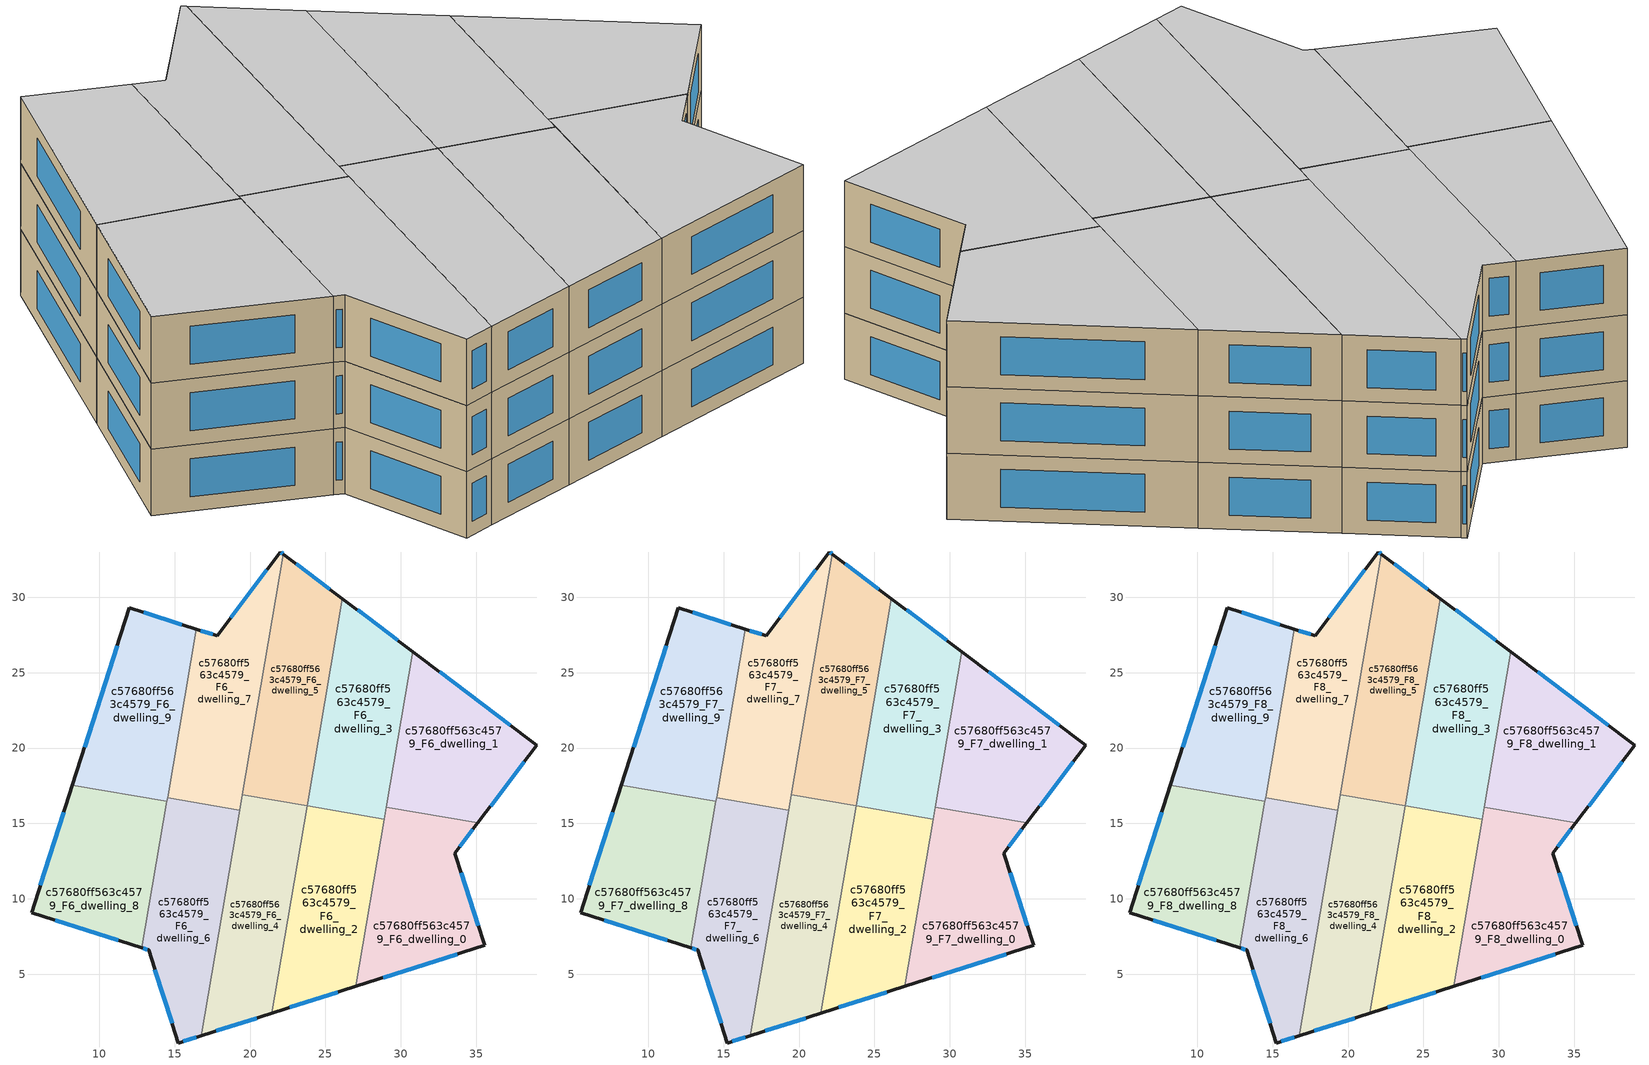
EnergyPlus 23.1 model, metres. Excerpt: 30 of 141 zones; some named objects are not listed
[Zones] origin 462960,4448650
c57680ff563c4579_F6_dwelling_0
 floor to c57680ff563c4579_F5_dwelling_0 (EU_floor_Construction): 35.11,15.03 33.58,13.02 35.55,6.92 27.02,4.2 29.05,16.07 z18
 wall outside (EU_wall_Construction): 27.02,4.2 35.55,6.92 33.58,13.02 35.11,15.03 z18:21
 wall to c57680ff563c4579_F6_dwelling_1 (EU_wall_Construction): 35.11,15.03 29.05,16.07 z18:21
 wall to c57680ff563c4579_F6_dwelling_2 (EU_wall_Construction): 28.91,15.29 27.02,4.2 z18:21
 wall to c57680ff563c4579_F6_dwelling_3 (EU_wall_Construction): 29.05,16.07 28.91,15.29 z18:21
 window (EU_Window_Construction): 33.91,13.45 34.78,14.6 / 35.13,8.23 34.01,11.72 / 28.85,4.78 33.73,6.34 z18.64:20.36
c57680ff563c4579_F6_dwelling_1
 floor to c57680ff563c4579_F5_dwelling_1 (EU_floor_Construction): 39.03,20.2 35.11,15.03 29.05,16.07 30.81,26.39 z18
 wall outside (EU_wall_Construction): 35.11,15.03 39.03,20.2 30.81,26.39 z18:21
 wall to c57680ff563c4579_F6_dwelling_3 (EU_wall_Construction): 30.81,26.39 29.05,16.07 z18:21
 window (EU_Window_Construction): 37.27,21.53 32.57,25.06 / 35.95,16.14 38.19,19.09 z18.64:20.36
c57680ff563c4579_F6_dwelling_2
 floor to c57680ff563c4579_F5_dwelling_2 (EU_floor_Construction): 28.91,15.29 27.02,4.2 21.44,2.41 23.78,16.17 z18
 wall outside (EU_wall_Construction): 21.44,2.41 27.02,4.2 z18:21
 wall to c57680ff563c4579_F6_dwelling_3 (EU_wall_Construction): 28.91,15.29 23.78,16.17 z18:21
 wall to c57680ff563c4579_F6_dwelling_4 (EU_wall_Construction): 23.78,16.16 21.44,2.41 z18:21
 window (EU_Window_Construction): 22.63,2.79 25.83,3.81 z18.64:20.36
c57680ff563c4579_F6_dwelling_3
 floor to c57680ff563c4579_F5_dwelling_3 (EU_floor_Construction): 30.81,26.39 28.91,15.29 23.78,16.17 26.13,29.91 z18
 wall outside (EU_wall_Construction): 30.81,26.39 26.13,29.91 z18:21
 wall to c57680ff563c4579_F6_dwelling_5 (EU_wall_Construction): 26.13,29.91 23.78,16.17 z18:21
 window (EU_Window_Construction): 29.8,27.14 27.13,29.16 z18.64:20.36
c57680ff563c4579_F6_dwelling_4
 floor to c57680ff563c4579_F5_dwelling_4 (EU_floor_Construction): 23.78,16.16 21.44,2.41 16.77,0.92 19.49,16.89 z18
 wall outside (EU_wall_Construction): 16.77,0.92 21.44,2.41 z18:21
 wall to c57680ff563c4579_F6_dwelling_5 (EU_wall_Construction): 23.78,16.16 19.49,16.89 z18:21
 wall to c57680ff563c4579_F6_dwelling_6 (EU_wall_Construction): 19.32,15.88 16.77,0.92 z18:21
 wall to c57680ff563c4579_F6_dwelling_7 (EU_wall_Construction): 19.49,16.89 19.32,15.88 z18:21
 window (EU_Window_Construction): 17.77,1.24 20.44,2.09 z18.64:20.36
c57680ff563c4579_F6_dwelling_5
 floor to c57680ff563c4579_F5_dwelling_5 (EU_floor_Construction): 26.13,29.91 23.78,16.16 19.49,16.89 22.21,32.86 z18
 wall outside (EU_wall_Construction): 26.13,29.91 22.21,32.86 z18:21
 wall to c57680ff563c4579_F6_dwelling_7 (EU_wall_Construction): 22.21,32.86 19.49,16.89 z18:21
 window (EU_Window_Construction): 25.29,30.54 23.05,32.23 z18.64:20.36
c57680ff563c4579_F6_dwelling_6
 floor to c57680ff563c4579_F5_dwelling_6 (EU_floor_Construction): 19.32,15.88 16.77,0.92 15.25,0.44 13.27,6.61 12.83,6.75 14.53,16.7 z18
 wall outside (EU_wall_Construction): 12.83,6.75 13.27,6.61 15.25,0.44 16.77,0.92 z18:21
 wall to c57680ff563c4579_F6_dwelling_7 (EU_wall_Construction): 19.32,15.88 14.53,16.7 z18:21
 wall to c57680ff563c4579_F6_dwelling_8 (EU_wall_Construction): 14.49,16.48 12.83,6.75 z18:21
 wall to c57680ff563c4579_F6_dwelling_9 (EU_wall_Construction): 14.53,16.7 14.49,16.48 z18:21
 window (EU_Window_Construction): 15.58,0.54 16.44,0.82 / 13.69,5.29 14.83,1.76 / 12.92,6.72 13.17,6.64 z18.64:20.36
c57680ff563c4579_F6_dwelling_7
 floor to c57680ff563c4579_F5_dwelling_7 (EU_floor_Construction): 22.21,32.86 19.32,15.88 14.53,16.7 16.44,27.89 17.81,27.45 22.02,33 z18
 wall outside (EU_wall_Construction): 22.21,32.86 22.02,33 17.81,27.45 16.44,27.89 z18:21
 wall to c57680ff563c4579_F6_dwelling_9 (EU_wall_Construction): 16.44,27.89 14.53,16.7 z18:21
 window (EU_Window_Construction): 22.17,32.89 22.06,32.97 / 17.52,27.55 16.73,27.8 / 21.12,31.81 18.71,28.64 z18.64:20.36
c57680ff563c4579_F6_dwelling_8
 floor to c57680ff563c4579_F5_dwelling_8 (EU_floor_Construction): 14.49,16.48 12.83,6.75 5.51,9.08 8.22,17.55 z18
 wall outside (EU_wall_Construction): 8.22,17.55 5.51,9.08 12.83,6.75 z18:21
 wall to c57680ff563c4579_F6_dwelling_9 (EU_wall_Construction): 14.49,16.48 8.22,17.55 z18:21
 window (EU_Window_Construction): 7.07,8.58 11.26,7.24 / 7.64,15.73 6.09,10.89 z18.64:20.36
c57680ff563c4579_F6_dwelling_9
 floor to c57680ff563c4579_F5_dwelling_9 (EU_floor_Construction): 16.44,27.89 14.49,16.48 8.22,17.55 11.99,29.3 z18
 wall outside (EU_wall_Construction): 16.44,27.89 11.99,29.3 8.22,17.55 z18:21
 window (EU_Window_Construction): 11.18,26.78 9.03,20.07 / 15.48,28.19 12.94,29 z18.64:20.36
c57680ff563c4579_F7_dwelling_0
 floor to c57680ff563c4579_F6_dwelling_0 (EU_floor_Construction): 35.11,15.03 33.58,13.02 35.55,6.92 27.02,4.2 29.05,16.07 z21
 wall outside (EU_wall_Construction): 27.02,4.2 35.55,6.92 33.58,13.02 35.11,15.03 z21:24
 wall to c57680ff563c4579_F7_dwelling_1 (EU_wall_Construction): 35.11,15.03 29.05,16.07 z21:24
 wall to c57680ff563c4579_F7_dwelling_2 (EU_wall_Construction): 28.91,15.29 27.02,4.2 z21:24
 wall to c57680ff563c4579_F7_dwelling_3 (EU_wall_Construction): 29.05,16.07 28.91,15.29 z21:24
 window (EU_Window_Construction): 33.91,13.45 34.78,14.6 / 35.13,8.23 34.01,11.72 / 28.85,4.78 33.73,6.34 z21.64:23.36
c57680ff563c4579_F7_dwelling_1
 floor to c57680ff563c4579_F6_dwelling_1 (EU_floor_Construction): 39.03,20.2 35.11,15.03 29.05,16.07 30.81,26.39 z21
 wall outside (EU_wall_Construction): 35.11,15.03 39.03,20.2 30.81,26.39 z21:24
 wall to c57680ff563c4579_F7_dwelling_3 (EU_wall_Construction): 30.81,26.39 29.05,16.07 z21:24
 window (EU_Window_Construction): 37.27,21.53 32.57,25.06 / 35.95,16.14 38.19,19.09 z21.64:23.36
c57680ff563c4579_F7_dwelling_2
 floor to c57680ff563c4579_F6_dwelling_2 (EU_floor_Construction): 28.91,15.29 27.02,4.2 21.44,2.41 23.78,16.17 z21
 wall outside (EU_wall_Construction): 21.44,2.41 27.02,4.2 z21:24
 wall to c57680ff563c4579_F7_dwelling_3 (EU_wall_Construction): 28.91,15.29 23.78,16.17 z21:24
 wall to c57680ff563c4579_F7_dwelling_4 (EU_wall_Construction): 23.78,16.16 21.44,2.41 z21:24
 window (EU_Window_Construction): 22.63,2.79 25.83,3.81 z21.64:23.36
c57680ff563c4579_F7_dwelling_3
 floor to c57680ff563c4579_F6_dwelling_3 (EU_floor_Construction): 30.81,26.39 28.91,15.29 23.78,16.17 26.13,29.91 z21
 wall outside (EU_wall_Construction): 30.81,26.39 26.13,29.91 z21:24
 wall to c57680ff563c4579_F7_dwelling_5 (EU_wall_Construction): 26.13,29.91 23.78,16.17 z21:24
 window (EU_Window_Construction): 29.8,27.14 27.13,29.16 z21.64:23.36
c57680ff563c4579_F7_dwelling_4
 floor to c57680ff563c4579_F6_dwelling_4 (EU_floor_Construction): 23.78,16.16 21.44,2.41 16.77,0.92 19.49,16.89 z21
 wall outside (EU_wall_Construction): 16.77,0.92 21.44,2.41 z21:24
 wall to c57680ff563c4579_F7_dwelling_5 (EU_wall_Construction): 23.78,16.16 19.49,16.89 z21:24
 wall to c57680ff563c4579_F7_dwelling_6 (EU_wall_Construction): 19.32,15.88 16.77,0.92 z21:24
 wall to c57680ff563c4579_F7_dwelling_7 (EU_wall_Construction): 19.49,16.89 19.32,15.88 z21:24
 window (EU_Window_Construction): 17.77,1.24 20.44,2.09 z21.64:23.36
c57680ff563c4579_F7_dwelling_5
 floor to c57680ff563c4579_F6_dwelling_5 (EU_floor_Construction): 26.13,29.91 23.78,16.16 19.49,16.89 22.21,32.86 z21
 wall outside (EU_wall_Construction): 26.13,29.91 22.21,32.86 z21:24
 wall to c57680ff563c4579_F7_dwelling_7 (EU_wall_Construction): 22.21,32.86 19.49,16.89 z21:24
 window (EU_Window_Construction): 25.29,30.54 23.05,32.23 z21.64:23.36
c57680ff563c4579_F7_dwelling_6
 floor to c57680ff563c4579_F6_dwelling_6 (EU_floor_Construction): 19.32,15.88 16.77,0.92 15.25,0.44 13.27,6.61 12.83,6.75 14.53,16.7 z21
 wall outside (EU_wall_Construction): 12.83,6.75 13.27,6.61 15.25,0.44 16.77,0.92 z21:24
 wall to c57680ff563c4579_F7_dwelling_7 (EU_wall_Construction): 19.32,15.88 14.53,16.7 z21:24
 wall to c57680ff563c4579_F7_dwelling_8 (EU_wall_Construction): 14.49,16.48 12.83,6.75 z21:24
 wall to c57680ff563c4579_F7_dwelling_9 (EU_wall_Construction): 14.53,16.7 14.49,16.48 z21:24
 window (EU_Window_Construction): 15.58,0.54 16.44,0.82 / 13.69,5.29 14.83,1.76 / 12.92,6.72 13.17,6.64 z21.64:23.36
c57680ff563c4579_F7_dwelling_7
 floor to c57680ff563c4579_F6_dwelling_7 (EU_floor_Construction): 22.21,32.86 19.32,15.88 14.53,16.7 16.44,27.89 17.81,27.45 22.02,33 z21
 wall outside (EU_wall_Construction): 22.21,32.86 22.02,33 17.81,27.45 16.44,27.89 z21:24
 wall to c57680ff563c4579_F7_dwelling_9 (EU_wall_Construction): 16.44,27.89 14.53,16.7 z21:24
 window (EU_Window_Construction): 22.17,32.89 22.06,32.97 / 17.52,27.55 16.73,27.8 / 21.12,31.81 18.71,28.64 z21.64:23.36
c57680ff563c4579_F7_dwelling_8
 floor to c57680ff563c4579_F6_dwelling_8 (EU_floor_Construction): 14.49,16.48 12.83,6.75 5.51,9.08 8.22,17.55 z21
 wall outside (EU_wall_Construction): 8.22,17.55 5.51,9.08 12.83,6.75 z21:24
 wall to c57680ff563c4579_F7_dwelling_9 (EU_wall_Construction): 14.49,16.48 8.22,17.55 z21:24
 window (EU_Window_Construction): 7.07,8.58 11.26,7.24 / 7.64,15.73 6.09,10.89 z21.64:23.36
c57680ff563c4579_F7_dwelling_9
 floor to c57680ff563c4579_F6_dwelling_9 (EU_floor_Construction): 16.44,27.89 14.49,16.48 8.22,17.55 11.99,29.3 z21
 wall outside (EU_wall_Construction): 16.44,27.89 11.99,29.3 8.22,17.55 z21:24
 window (EU_Window_Construction): 11.18,26.78 9.03,20.07 / 15.48,28.19 12.94,29 z21.64:23.36
c57680ff563c4579_F8_dwelling_0
 floor to c57680ff563c4579_F7_dwelling_0 (EU_floor_Construction): 35.11,15.03 33.58,13.02 35.55,6.92 27.02,4.2 29.05,16.07 z24
 wall outside (EU_wall_Construction): 27.02,4.2 35.55,6.92 33.58,13.02 35.11,15.03 z24:27
 wall to c57680ff563c4579_F8_dwelling_1 (EU_wall_Construction): 35.11,15.03 29.05,16.07 z24:27
 wall to c57680ff563c4579_F8_dwelling_2 (EU_wall_Construction): 28.91,15.29 27.02,4.2 z24:27
 wall to c57680ff563c4579_F8_dwelling_3 (EU_wall_Construction): 29.05,16.07 28.91,15.29 z24:27
 window (EU_Window_Construction): 33.91,13.45 34.78,14.6 / 35.13,8.23 34.01,11.72 / 28.85,4.78 33.73,6.34 z24.64:26.36
 ceiling to c57680ff563c4579_F9_dwelling_0 (EU_floor_Construction): 35.55,6.92 33.58,13.02 35.11,15.03 29.05,16.07 27.02,4.2 z27
c57680ff563c4579_F8_dwelling_1
 floor to c57680ff563c4579_F7_dwelling_1 (EU_floor_Construction): 39.03,20.2 35.11,15.03 29.05,16.07 30.81,26.39 z24
 wall outside (EU_wall_Construction): 35.11,15.03 39.03,20.2 30.81,26.39 z24:27
 wall to c57680ff563c4579_F8_dwelling_3 (EU_wall_Construction): 30.81,26.39 29.05,16.07 z24:27
 window (EU_Window_Construction): 37.27,21.53 32.57,25.06 / 35.95,16.14 38.19,19.09 z24.64:26.36
 ceiling to c57680ff563c4579_F9_dwelling_1 (EU_floor_Construction): 35.11,15.03 39.03,20.2 30.81,26.39 29.05,16.07 z27
c57680ff563c4579_F8_dwelling_2
 floor to c57680ff563c4579_F7_dwelling_2 (EU_floor_Construction): 28.91,15.29 27.02,4.2 21.44,2.41 23.78,16.17 z24
 wall outside (EU_wall_Construction): 21.44,2.41 27.02,4.2 z24:27
 wall to c57680ff563c4579_F8_dwelling_3 (EU_wall_Construction): 28.91,15.29 23.78,16.17 z24:27
 wall to c57680ff563c4579_F8_dwelling_4 (EU_wall_Construction): 23.78,16.16 21.44,2.41 z24:27
 window (EU_Window_Construction): 22.63,2.79 25.83,3.81 z24.64:26.36
 ceiling to c57680ff563c4579_F9_dwelling_2 (EU_floor_Construction): 27.02,4.2 28.91,15.29 23.78,16.17 21.44,2.41 z27
c57680ff563c4579_F8_dwelling_3
 floor to c57680ff563c4579_F7_dwelling_3 (EU_floor_Construction): 30.81,26.39 28.91,15.29 23.78,16.17 26.13,29.91 z24
 wall outside (EU_wall_Construction): 30.81,26.39 26.13,29.91 z24:27
 wall to c57680ff563c4579_F8_dwelling_5 (EU_wall_Construction): 26.13,29.91 23.78,16.17 z24:27
 window (EU_Window_Construction): 29.8,27.14 27.13,29.16 z24.64:26.36
 ceiling to c57680ff563c4579_F9_dwelling_3 (EU_floor_Construction): 28.91,15.29 30.81,26.39 26.13,29.91 23.78,16.17 z27
c57680ff563c4579_F8_dwelling_4
 floor to c57680ff563c4579_F7_dwelling_4 (EU_floor_Construction): 23.78,16.16 21.44,2.41 16.77,0.92 19.49,16.89 z24
 wall outside (EU_wall_Construction): 16.77,0.92 21.44,2.41 z24:27
 wall to c57680ff563c4579_F8_dwelling_5 (EU_wall_Construction): 23.78,16.16 19.49,16.89 z24:27
 wall to c57680ff563c4579_F8_dwelling_6 (EU_wall_Construction): 19.32,15.88 16.77,0.92 z24:27
 wall to c57680ff563c4579_F8_dwelling_7 (EU_wall_Construction): 19.49,16.89 19.32,15.88 z24:27
 window (EU_Window_Construction): 17.77,1.24 20.44,2.09 z24.64:26.36
 ceiling to c57680ff563c4579_F9_dwelling_4 (EU_floor_Construction): 21.44,2.41 23.78,16.16 19.49,16.89 16.77,0.92 z27
c57680ff563c4579_F8_dwelling_5
 floor to c57680ff563c4579_F7_dwelling_5 (EU_floor_Construction): 26.13,29.91 23.78,16.16 19.49,16.89 22.21,32.86 z24
 wall outside (EU_wall_Construction): 26.13,29.91 22.21,32.86 z24:27
 wall to c57680ff563c4579_F8_dwelling_7 (EU_wall_Construction): 22.21,32.86 19.49,16.89 z24:27
 window (EU_Window_Construction): 25.29,30.54 23.05,32.23 z24.64:26.36
 ceiling to c57680ff563c4579_F9_dwelling_5 (EU_floor_Construction): 23.78,16.16 26.13,29.91 22.21,32.86 19.49,16.89 z27
c57680ff563c4579_F8_dwelling_6
 floor to c57680ff563c4579_F7_dwelling_6 (EU_floor_Construction): 19.32,15.88 16.77,0.92 15.25,0.44 13.27,6.61 12.83,6.75 14.53,16.7 z24
 wall outside (EU_wall_Construction): 12.83,6.75 13.27,6.61 15.25,0.44 16.77,0.92 z24:27
 wall to c57680ff563c4579_F8_dwelling_7 (EU_wall_Construction): 19.32,15.88 14.53,16.7 z24:27
 wall to c57680ff563c4579_F8_dwelling_8 (EU_wall_Construction): 14.49,16.48 12.83,6.75 z24:27
 wall to c57680ff563c4579_F8_dwelling_9 (EU_wall_Construction): 14.53,16.7 14.49,16.48 z24:27
 window (EU_Window_Construction): 15.58,0.54 16.44,0.82 / 13.69,5.29 14.83,1.76 / 12.92,6.72 13.17,6.64 z24.64:26.36
 ceiling to c57680ff563c4579_F9_dwelling_6 (EU_floor_Construction): 16.77,0.92 19.32,15.88 14.53,16.7 12.83,6.75 13.27,6.61 15.25,0.44 z27
c57680ff563c4579_F8_dwelling_7
 floor to c57680ff563c4579_F7_dwelling_7 (EU_floor_Construction): 22.21,32.86 19.32,15.88 14.53,16.7 16.44,27.89 17.81,27.45 22.02,33 z24
 wall outside (EU_wall_Construction): 22.21,32.86 22.02,33 17.81,27.45 16.44,27.89 z24:27
 wall to c57680ff563c4579_F8_dwelling_9 (EU_wall_Construction): 16.44,27.89 14.53,16.7 z24:27
 window (EU_Window_Construction): 22.17,32.89 22.06,32.97 / 17.52,27.55 16.73,27.8 / 21.12,31.81 18.71,28.64 z24.64:26.36
 ceiling to c57680ff563c4579_F9_dwelling_7 (EU_floor_Construction): 19.32,15.88 22.21,32.86 22.02,33 17.81,27.45 16.44,27.89 14.53,16.7 z27
c57680ff563c4579_F8_dwelling_8
 floor to c57680ff563c4579_F7_dwelling_8 (EU_floor_Construction): 14.49,16.48 12.83,6.75 5.51,9.08 8.22,17.55 z24
 wall outside (EU_wall_Construction): 8.22,17.55 5.51,9.08 12.83,6.75 z24:27
 wall to c57680ff563c4579_F8_dwelling_9 (EU_wall_Construction): 14.49,16.48 8.22,17.55 z24:27
 window (EU_Window_Construction): 7.07,8.58 11.26,7.24 / 7.64,15.73 6.09,10.89 z24.64:26.36
 ceiling to c57680ff563c4579_F9_dwelling_8 (EU_floor_Construction): 12.83,6.75 14.49,16.48 8.22,17.55 5.51,9.08 z27
c57680ff563c4579_F8_dwelling_9
 floor to c57680ff563c4579_F7_dwelling_9 (EU_floor_Construction): 16.44,27.89 14.49,16.48 8.22,17.55 11.99,29.3 z24
 wall outside (EU_wall_Construction): 16.44,27.89 11.99,29.3 8.22,17.55 z24:27
 window (EU_Window_Construction): 11.18,26.78 9.03,20.07 / 15.48,28.19 12.94,29 z24.64:26.36
 ceiling to c57680ff563c4579_F9_dwelling_9 (EU_floor_Construction): 14.49,16.48 16.44,27.89 11.99,29.3 8.22,17.55 z27
[Building]
EU S2 Campaign: North Axis=0; Terrain=City; Solar Distribution=FullExterior
[Site:Location]
Yerevan-Zvartnots.Intl.AP: Latitude=40.15; Longitude=44.383; Time Zone=4; Elevation=854
[SizingPeriod:WeatherFileDays]
AnnualSizingPeriod: Begin Month=1; Begin Day of Month=1; End Month=12; End Day of Month=31; Day of Week for Start Day=Monday; Use Weather File Daylight Saving Period=No; Use Weather File Rain and Snow Indicators=No
[MATERIAL]
EU_InternalMass_Material: Roughness=MediumRough; Thickness=0.1; Conductivity=1; Density=1800; Specific Heat=900; Thermal Absorptance=0.9; Solar Absorptance=0.7; Visible Absorptance=0.7
[MATERIAL:NOMASS] Roughness=MediumRough; Thermal Absorptance=0.9; Solar Absorptance=0.7; Visible Absorptance=0.7
Name | Thermal Resistance
EU_wall_NoMass | 1.05043
EU_floor_NoMass | 0.478065
[WINDOWMATERIAL:SIMPLEGLAZINGSYSTEM]
EU_Window_SimpleGlazing: UFactor=2.5566; Solar Heat Gain Coefficient=0.75; Visible Transmittance=0.75
[CONSTRUCTION]
EU_wall_Construction: EU_wall_NoMass
EU_floor_Construction: EU_floor_NoMass
EU_Window_Construction: EU_Window_SimpleGlazing
EU_InternalMass_Construction: EU_InternalMass_Material
[ZONE] Type=1; Multiplier=1; Ceiling Height=autocalculate; Floor Area=autocalculate; Part of Total Floor Area=Yes
Name | Volume
c57680ff563c4579_F6_dwelling_0; c57680ff563c4579_F7_dwelling_0; c57680ff563c4579_F8_dwelling_0 | 196.804
c57680ff563c4579_F6_dwelling_1; c57680ff563c4579_F7_dwelling_1; c57680ff563c4579_F8_dwelling_1; c57680ff563c4579_F6_dwelling_2; c57680ff563c4579_F7_dwelling_2; c57680ff563c4579_F8_dwelling_2 | 196.808
c57680ff563c4579_F6_dwelling_3; c57680ff563c4579_F7_dwelling_3; c57680ff563c4579_F8_dwelling_3; c57680ff563c4579_F6_dwelling_6; c57680ff563c4579_F7_dwelling_6; c57680ff563c4579_F8_dwelling_6 | 196.803
c57680ff563c4579_F6_dwelling_4; c57680ff563c4579_F7_dwelling_4; c57680ff563c4579_F8_dwelling_4 | 196.795
c57680ff563c4579_F6_dwelling_5; c57680ff563c4579_F7_dwelling_5; c57680ff563c4579_F8_dwelling_5 | 196.802
c57680ff563c4579_F6_dwelling_7; c57680ff563c4579_F7_dwelling_7; c57680ff563c4579_F8_dwelling_7 | 196.788
c57680ff563c4579_F6_dwelling_8; c57680ff563c4579_F7_dwelling_8; c57680ff563c4579_F8_dwelling_8 | 196.805
c57680ff563c4579_F6_dwelling_9; c57680ff563c4579_F7_dwelling_9; c57680ff563c4579_F8_dwelling_9 | 196.809
[INTERNALMASS] Construction=EU_InternalMass_Construction
Name | Zone or ZoneList | Surface Area
c57680ff563c4579_F6_dwelling_0_EU_InternalMass | c57680ff563c4579_F6_dwelling_0 | 65.6012
c57680ff563c4579_F6_dwelling_1_EU_InternalMass | c57680ff563c4579_F6_dwelling_1 | 65.6027
c57680ff563c4579_F6_dwelling_2_EU_InternalMass | c57680ff563c4579_F6_dwelling_2 | 65.6025
c57680ff563c4579_F6_dwelling_3_EU_InternalMass | c57680ff563c4579_F6_dwelling_3 | 65.601
c57680ff563c4579_F6_dwelling_4_EU_InternalMass | c57680ff563c4579_F6_dwelling_4 | 65.5982
c57680ff563c4579_F6_dwelling_5_EU_InternalMass | c57680ff563c4579_F6_dwelling_5 | 65.6008
c57680ff563c4579_F6_dwelling_6_EU_InternalMass | c57680ff563c4579_F6_dwelling_6 | 65.601
c57680ff563c4579_F6_dwelling_7_EU_InternalMass | c57680ff563c4579_F6_dwelling_7 | 65.5962
c57680ff563c4579_F6_dwelling_8_EU_InternalMass | c57680ff563c4579_F6_dwelling_8 | 65.6018
c57680ff563c4579_F6_dwelling_9_EU_InternalMass | c57680ff563c4579_F6_dwelling_9 | 65.603
c57680ff563c4579_F7_dwelling_0_EU_InternalMass | c57680ff563c4579_F7_dwelling_0 | 65.6012
c57680ff563c4579_F7_dwelling_1_EU_InternalMass | c57680ff563c4579_F7_dwelling_1 | 65.6027
c57680ff563c4579_F7_dwelling_2_EU_InternalMass | c57680ff563c4579_F7_dwelling_2 | 65.6025
c57680ff563c4579_F7_dwelling_3_EU_InternalMass | c57680ff563c4579_F7_dwelling_3 | 65.601
c57680ff563c4579_F7_dwelling_4_EU_InternalMass | c57680ff563c4579_F7_dwelling_4 | 65.5982
c57680ff563c4579_F7_dwelling_5_EU_InternalMass | c57680ff563c4579_F7_dwelling_5 | 65.6008
c57680ff563c4579_F7_dwelling_6_EU_InternalMass | c57680ff563c4579_F7_dwelling_6 | 65.601
c57680ff563c4579_F7_dwelling_7_EU_InternalMass | c57680ff563c4579_F7_dwelling_7 | 65.5962
c57680ff563c4579_F7_dwelling_8_EU_InternalMass | c57680ff563c4579_F7_dwelling_8 | 65.6018
c57680ff563c4579_F7_dwelling_9_EU_InternalMass | c57680ff563c4579_F7_dwelling_9 | 65.603
c57680ff563c4579_F8_dwelling_0_EU_InternalMass | c57680ff563c4579_F8_dwelling_0 | 65.6012
c57680ff563c4579_F8_dwelling_1_EU_InternalMass | c57680ff563c4579_F8_dwelling_1 | 65.6027
c57680ff563c4579_F8_dwelling_2_EU_InternalMass | c57680ff563c4579_F8_dwelling_2 | 65.6025
c57680ff563c4579_F8_dwelling_3_EU_InternalMass | c57680ff563c4579_F8_dwelling_3 | 65.601
c57680ff563c4579_F8_dwelling_4_EU_InternalMass | c57680ff563c4579_F8_dwelling_4 | 65.5982
c57680ff563c4579_F8_dwelling_5_EU_InternalMass | c57680ff563c4579_F8_dwelling_5 | 65.6008
c57680ff563c4579_F8_dwelling_6_EU_InternalMass | c57680ff563c4579_F8_dwelling_6 | 65.601
c57680ff563c4579_F8_dwelling_7_EU_InternalMass | c57680ff563c4579_F8_dwelling_7 | 65.5962
c57680ff563c4579_F8_dwelling_8_EU_InternalMass | c57680ff563c4579_F8_dwelling_8 | 65.6018
c57680ff563c4579_F8_dwelling_9_EU_InternalMass | c57680ff563c4579_F8_dwelling_9 | 65.603
[OTHEREQUIPMENT] Fuel Type=Electricity; Design Level Calculation Method=Watts/Area; Power per Zone Floor Area=1; Fraction Latent=0; Fraction Radiant=0; Fraction Lost=0; Carbon Dioxide Generation Rate=0; EndUse Subcategory=EU_Step8_InternalGains
Name | Zone or ZoneList or Space or SpaceList | Schedule
EU_Step8_InternalGain_c57680ff563c4579_F6_dwelling_0_f000 | c57680ff563c4579_F6_dwelling_0 | EU_Step8_GainSchedule_c57680ff563c4579_F6_dwelling_0_f000
EU_Step8_InternalGain_c57680ff563c4579_F6_dwelling_1_f000 | c57680ff563c4579_F6_dwelling_1 | EU_Step8_GainSchedule_c57680ff563c4579_F6_dwelling_1_f000
EU_Step8_InternalGain_c57680ff563c4579_F6_dwelling_2_f000 | c57680ff563c4579_F6_dwelling_2 | EU_Step8_GainSchedule_c57680ff563c4579_F6_dwelling_2_f000
EU_Step8_InternalGain_c57680ff563c4579_F6_dwelling_3_f000 | c57680ff563c4579_F6_dwelling_3 | EU_Step8_GainSchedule_c57680ff563c4579_F6_dwelling_3_f000
EU_Step8_InternalGain_c57680ff563c4579_F6_dwelling_4_f000 | c57680ff563c4579_F6_dwelling_4 | EU_Step8_GainSchedule_c57680ff563c4579_F6_dwelling_4_f000
EU_Step8_InternalGain_c57680ff563c4579_F6_dwelling_5_f000 | c57680ff563c4579_F6_dwelling_5 | EU_Step8_GainSchedule_c57680ff563c4579_F6_dwelling_5_f000
EU_Step8_InternalGain_c57680ff563c4579_F6_dwelling_6_f000 | c57680ff563c4579_F6_dwelling_6 | EU_Step8_GainSchedule_c57680ff563c4579_F6_dwelling_6_f000
EU_Step8_InternalGain_c57680ff563c4579_F6_dwelling_7_f000 | c57680ff563c4579_F6_dwelling_7 | EU_Step8_GainSchedule_c57680ff563c4579_F6_dwelling_7_f000
EU_Step8_InternalGain_c57680ff563c4579_F6_dwelling_8_f000 | c57680ff563c4579_F6_dwelling_8 | EU_Step8_GainSchedule_c57680ff563c4579_F6_dwelling_8_f000
EU_Step8_InternalGain_c57680ff563c4579_F6_dwelling_9_f000 | c57680ff563c4579_F6_dwelling_9 | EU_Step8_GainSchedule_c57680ff563c4579_F6_dwelling_9_f000
EU_Step8_InternalGain_c57680ff563c4579_F7_dwelling_0_f000 | c57680ff563c4579_F7_dwelling_0 | EU_Step8_GainSchedule_c57680ff563c4579_F7_dwelling_0_f000
EU_Step8_InternalGain_c57680ff563c4579_F7_dwelling_1_f000 | c57680ff563c4579_F7_dwelling_1 | EU_Step8_GainSchedule_c57680ff563c4579_F7_dwelling_1_f000
EU_Step8_InternalGain_c57680ff563c4579_F7_dwelling_2_f000 | c57680ff563c4579_F7_dwelling_2 | EU_Step8_GainSchedule_c57680ff563c4579_F7_dwelling_2_f000
EU_Step8_InternalGain_c57680ff563c4579_F7_dwelling_3_f000 | c57680ff563c4579_F7_dwelling_3 | EU_Step8_GainSchedule_c57680ff563c4579_F7_dwelling_3_f000
EU_Step8_InternalGain_c57680ff563c4579_F7_dwelling_4_f000 | c57680ff563c4579_F7_dwelling_4 | EU_Step8_GainSchedule_c57680ff563c4579_F7_dwelling_4_f000
EU_Step8_InternalGain_c57680ff563c4579_F7_dwelling_5_f000 | c57680ff563c4579_F7_dwelling_5 | EU_Step8_GainSchedule_c57680ff563c4579_F7_dwelling_5_f000
EU_Step8_InternalGain_c57680ff563c4579_F7_dwelling_6_f000 | c57680ff563c4579_F7_dwelling_6 | EU_Step8_GainSchedule_c57680ff563c4579_F7_dwelling_6_f000
EU_Step8_InternalGain_c57680ff563c4579_F7_dwelling_7_f000 | c57680ff563c4579_F7_dwelling_7 | EU_Step8_GainSchedule_c57680ff563c4579_F7_dwelling_7_f000
EU_Step8_InternalGain_c57680ff563c4579_F7_dwelling_8_f000 | c57680ff563c4579_F7_dwelling_8 | EU_Step8_GainSchedule_c57680ff563c4579_F7_dwelling_8_f000
EU_Step8_InternalGain_c57680ff563c4579_F7_dwelling_9_f000 | c57680ff563c4579_F7_dwelling_9 | EU_Step8_GainSchedule_c57680ff563c4579_F7_dwelling_9_f000
EU_Step8_InternalGain_c57680ff563c4579_F8_dwelling_0_f000 | c57680ff563c4579_F8_dwelling_0 | EU_Step8_GainSchedule_c57680ff563c4579_F8_dwelling_0_f000
EU_Step8_InternalGain_c57680ff563c4579_F8_dwelling_1_f000 | c57680ff563c4579_F8_dwelling_1 | EU_Step8_GainSchedule_c57680ff563c4579_F8_dwelling_1_f000
EU_Step8_InternalGain_c57680ff563c4579_F8_dwelling_2_f000 | c57680ff563c4579_F8_dwelling_2 | EU_Step8_GainSchedule_c57680ff563c4579_F8_dwelling_2_f000
EU_Step8_InternalGain_c57680ff563c4579_F8_dwelling_3_f000 | c57680ff563c4579_F8_dwelling_3 | EU_Step8_GainSchedule_c57680ff563c4579_F8_dwelling_3_f000
EU_Step8_InternalGain_c57680ff563c4579_F8_dwelling_4_f000 | c57680ff563c4579_F8_dwelling_4 | EU_Step8_GainSchedule_c57680ff563c4579_F8_dwelling_4_f000
EU_Step8_InternalGain_c57680ff563c4579_F8_dwelling_5_f000 | c57680ff563c4579_F8_dwelling_5 | EU_Step8_GainSchedule_c57680ff563c4579_F8_dwelling_5_f000
EU_Step8_InternalGain_c57680ff563c4579_F8_dwelling_6_f000 | c57680ff563c4579_F8_dwelling_6 | EU_Step8_GainSchedule_c57680ff563c4579_F8_dwelling_6_f000
EU_Step8_InternalGain_c57680ff563c4579_F8_dwelling_7_f000 | c57680ff563c4579_F8_dwelling_7 | EU_Step8_GainSchedule_c57680ff563c4579_F8_dwelling_7_f000
EU_Step8_InternalGain_c57680ff563c4579_F8_dwelling_8_f000 | c57680ff563c4579_F8_dwelling_8 | EU_Step8_GainSchedule_c57680ff563c4579_F8_dwelling_8_f000
EU_Step8_InternalGain_c57680ff563c4579_F8_dwelling_9_f000 | c57680ff563c4579_F8_dwelling_9 | EU_Step8_GainSchedule_c57680ff563c4579_F8_dwelling_9_f000
[ZONEVENTILATION:DESIGNFLOWRATE] Schedule=EU_AlwaysOn; Design Flow Rate Calculation Method=AirChanges/Hour; Air Changes per Hour=0.557805; Ventilation Type=Natural; Fan Pressure Rise=0; Fan Total Efficiency=1; Constant Term Coefficient=1; Temperature Term Coefficient=0; Velocity Term Coefficient=0; Velocity Squared Term Coefficient=0; Minimum Indoor Temperature=-100; Maximum Indoor Temperature=100; Delta Temperature=-100; Minimum Outdoor Temperature=-100; Maximum Outdoor Temperature=100; Maximum Wind Speed=40
Name | Zone or ZoneList or Space or SpaceList
EU_ConstantAir_c57680ff563c4579_F6_dwelling_0 | c57680ff563c4579_F6_dwelling_0
EU_ConstantAir_c57680ff563c4579_F6_dwelling_1 | c57680ff563c4579_F6_dwelling_1
EU_ConstantAir_c57680ff563c4579_F6_dwelling_2 | c57680ff563c4579_F6_dwelling_2
EU_ConstantAir_c57680ff563c4579_F6_dwelling_3 | c57680ff563c4579_F6_dwelling_3
EU_ConstantAir_c57680ff563c4579_F6_dwelling_4 | c57680ff563c4579_F6_dwelling_4
EU_ConstantAir_c57680ff563c4579_F6_dwelling_5 | c57680ff563c4579_F6_dwelling_5
EU_ConstantAir_c57680ff563c4579_F6_dwelling_6 | c57680ff563c4579_F6_dwelling_6
EU_ConstantAir_c57680ff563c4579_F6_dwelling_7 | c57680ff563c4579_F6_dwelling_7
EU_ConstantAir_c57680ff563c4579_F6_dwelling_8 | c57680ff563c4579_F6_dwelling_8
EU_ConstantAir_c57680ff563c4579_F6_dwelling_9 | c57680ff563c4579_F6_dwelling_9
EU_ConstantAir_c57680ff563c4579_F7_dwelling_0 | c57680ff563c4579_F7_dwelling_0
EU_ConstantAir_c57680ff563c4579_F7_dwelling_1 | c57680ff563c4579_F7_dwelling_1
EU_ConstantAir_c57680ff563c4579_F7_dwelling_2 | c57680ff563c4579_F7_dwelling_2
EU_ConstantAir_c57680ff563c4579_F7_dwelling_3 | c57680ff563c4579_F7_dwelling_3
EU_ConstantAir_c57680ff563c4579_F7_dwelling_4 | c57680ff563c4579_F7_dwelling_4
EU_ConstantAir_c57680ff563c4579_F7_dwelling_5 | c57680ff563c4579_F7_dwelling_5
EU_ConstantAir_c57680ff563c4579_F7_dwelling_6 | c57680ff563c4579_F7_dwelling_6
EU_ConstantAir_c57680ff563c4579_F7_dwelling_7 | c57680ff563c4579_F7_dwelling_7
EU_ConstantAir_c57680ff563c4579_F7_dwelling_8 | c57680ff563c4579_F7_dwelling_8
EU_ConstantAir_c57680ff563c4579_F7_dwelling_9 | c57680ff563c4579_F7_dwelling_9
EU_ConstantAir_c57680ff563c4579_F8_dwelling_0 | c57680ff563c4579_F8_dwelling_0
EU_ConstantAir_c57680ff563c4579_F8_dwelling_1 | c57680ff563c4579_F8_dwelling_1
EU_ConstantAir_c57680ff563c4579_F8_dwelling_2 | c57680ff563c4579_F8_dwelling_2
EU_ConstantAir_c57680ff563c4579_F8_dwelling_3 | c57680ff563c4579_F8_dwelling_3
EU_ConstantAir_c57680ff563c4579_F8_dwelling_4 | c57680ff563c4579_F8_dwelling_4
EU_ConstantAir_c57680ff563c4579_F8_dwelling_5 | c57680ff563c4579_F8_dwelling_5
EU_ConstantAir_c57680ff563c4579_F8_dwelling_6 | c57680ff563c4579_F8_dwelling_6
EU_ConstantAir_c57680ff563c4579_F8_dwelling_7 | c57680ff563c4579_F8_dwelling_7
EU_ConstantAir_c57680ff563c4579_F8_dwelling_8 | c57680ff563c4579_F8_dwelling_8
EU_ConstantAir_c57680ff563c4579_F8_dwelling_9 | c57680ff563c4579_F8_dwelling_9
[HVACTEMPLATE:ZONE:IDEALLOADSAIRSYSTEM] System Availability Schedule=EU_AlwaysOn; Maximum Heating Supply Air Temperature=50; Minimum Cooling Supply Air Temperature=13; Maximum Heating Supply Air Humidity Ratio=0.0156; Minimum Cooling Supply Air Humidity Ratio=0.0077; Heating Limit=NoLimit; Cooling Limit=NoLimit; Heating Availability Schedule=EU_AlwaysOn; Cooling Availability Schedule=EU_CoolingOff; Dehumidification Control Type=ConstantSensibleHeatRatio; Cooling Sensible Heat Ratio=0.7; Dehumidification Setpoint=60; Humidification Control Type=None; Humidification Setpoint=30; Outdoor Air Method=None; Outdoor Air Flow Rate per Person=0.00944; Outdoor Air Flow Rate per Zone Floor Area=0; Outdoor Air Flow Rate per Zone=0; Demand Controlled Ventilation Type=None; Outdoor Air Economizer Type=NoEconomizer; Heat Recovery Type=None; Sensible Heat Recovery Effectiveness=0.7; Latent Heat Recovery Effectiveness=0.65
Name | Template Thermostat
c57680ff563c4579_F6_dwelling_0 | EU_HeatOnly_c57680ff563c4579_F6_dwelling_0
c57680ff563c4579_F6_dwelling_1 | EU_HeatOnly_c57680ff563c4579_F6_dwelling_1
c57680ff563c4579_F6_dwelling_2 | EU_HeatOnly_c57680ff563c4579_F6_dwelling_2
c57680ff563c4579_F6_dwelling_3 | EU_HeatOnly_c57680ff563c4579_F6_dwelling_3
c57680ff563c4579_F6_dwelling_4 | EU_HeatOnly_c57680ff563c4579_F6_dwelling_4
c57680ff563c4579_F6_dwelling_5 | EU_HeatOnly_c57680ff563c4579_F6_dwelling_5
c57680ff563c4579_F6_dwelling_6 | EU_HeatOnly_c57680ff563c4579_F6_dwelling_6
c57680ff563c4579_F6_dwelling_7 | EU_HeatOnly_c57680ff563c4579_F6_dwelling_7
c57680ff563c4579_F6_dwelling_8 | EU_HeatOnly_c57680ff563c4579_F6_dwelling_8
c57680ff563c4579_F6_dwelling_9 | EU_HeatOnly_c57680ff563c4579_F6_dwelling_9
c57680ff563c4579_F7_dwelling_0 | EU_HeatOnly_c57680ff563c4579_F7_dwelling_0
c57680ff563c4579_F7_dwelling_1 | EU_HeatOnly_c57680ff563c4579_F7_dwelling_1
c57680ff563c4579_F7_dwelling_2 | EU_HeatOnly_c57680ff563c4579_F7_dwelling_2
c57680ff563c4579_F7_dwelling_3 | EU_HeatOnly_c57680ff563c4579_F7_dwelling_3
c57680ff563c4579_F7_dwelling_4 | EU_HeatOnly_c57680ff563c4579_F7_dwelling_4
c57680ff563c4579_F7_dwelling_5 | EU_HeatOnly_c57680ff563c4579_F7_dwelling_5
c57680ff563c4579_F7_dwelling_6 | EU_HeatOnly_c57680ff563c4579_F7_dwelling_6
c57680ff563c4579_F7_dwelling_7 | EU_HeatOnly_c57680ff563c4579_F7_dwelling_7
c57680ff563c4579_F7_dwelling_8 | EU_HeatOnly_c57680ff563c4579_F7_dwelling_8
c57680ff563c4579_F7_dwelling_9 | EU_HeatOnly_c57680ff563c4579_F7_dwelling_9
c57680ff563c4579_F8_dwelling_0 | EU_HeatOnly_c57680ff563c4579_F8_dwelling_0
c57680ff563c4579_F8_dwelling_1 | EU_HeatOnly_c57680ff563c4579_F8_dwelling_1
c57680ff563c4579_F8_dwelling_2 | EU_HeatOnly_c57680ff563c4579_F8_dwelling_2
c57680ff563c4579_F8_dwelling_3 | EU_HeatOnly_c57680ff563c4579_F8_dwelling_3
c57680ff563c4579_F8_dwelling_4 | EU_HeatOnly_c57680ff563c4579_F8_dwelling_4
c57680ff563c4579_F8_dwelling_5 | EU_HeatOnly_c57680ff563c4579_F8_dwelling_5
c57680ff563c4579_F8_dwelling_6 | EU_HeatOnly_c57680ff563c4579_F8_dwelling_6
c57680ff563c4579_F8_dwelling_7 | EU_HeatOnly_c57680ff563c4579_F8_dwelling_7
c57680ff563c4579_F8_dwelling_8 | EU_HeatOnly_c57680ff563c4579_F8_dwelling_8
c57680ff563c4579_F8_dwelling_9 | EU_HeatOnly_c57680ff563c4579_F8_dwelling_9
[SIZING:ZONE] Zone Cooling Design Supply Air Temperature Input Method=SupplyAirTemperature; Zone Cooling Design Supply Air Temperature=13; Zone Heating Design Supply Air Temperature Input Method=SupplyAirTemperature; Zone Heating Design Supply Air Temperature=50; Zone Cooling Design Supply Air Humidity Ratio=0.008; Zone Heating Design Supply Air Humidity Ratio=0.008; Cooling Design Air Flow Method=DesignDay; Cooling Design Air Flow Rate=0; Cooling Minimum Air Flow per Zone Floor Area=0.000762; Cooling Minimum Air Flow=0; Cooling Minimum Air Flow Fraction=0.2; Heating Design Air Flow Method=DesignDay; Heating Design Air Flow Rate=0; Heating Maximum Air Flow per Zone Floor Area=0.002032; Heating Maximum Air Flow=0.141576; Heating Maximum Air Flow Fraction=0.3; Account for Dedicated Outdoor Air System=No; Dedicated Outdoor Air System Control Strategy=NeutralSupplyAir; Dedicated Outdoor Air Low Setpoint Temperature for Design=autosize; Dedicated Outdoor Air High Setpoint Temperature for Design=autosize; Zone Load Sizing Method=Sensible Load Only No Latent Load; Zone Latent Cooling Design Supply Air Humidity Ratio Input Method=HumidityRatioDifference; Zone Cooling Design Supply Air Humidity Ratio Difference=0.005; Zone Latent Heating Design Supply Air Humidity Ratio Input Method=HumidityRatioDifference; Zone Humidification Design Supply Air Humidity Ratio Difference=0.005
c57680ff563c4579_F6_dwelling_0; c57680ff563c4579_F6_dwelling_1; c57680ff563c4579_F6_dwelling_2; c57680ff563c4579_F6_dwelling_3; c57680ff563c4579_F6_dwelling_4; c57680ff563c4579_F6_dwelling_5; c57680ff563c4579_F6_dwelling_6; c57680ff563c4579_F6_dwelling_7; c57680ff563c4579_F6_dwelling_8; c57680ff563c4579_F6_dwelling_9; c57680ff563c4579_F7_dwelling_0; c57680ff563c4579_F7_dwelling_1; c57680ff563c4579_F7_dwelling_2; c57680ff563c4579_F7_dwelling_3; c57680ff563c4579_F7_dwelling_4; c57680ff563c4579_F7_dwelling_5; c57680ff563c4579_F7_dwelling_6; c57680ff563c4579_F7_dwelling_7; c57680ff563c4579_F7_dwelling_8; c57680ff563c4579_F7_dwelling_9; c57680ff563c4579_F8_dwelling_0; c57680ff563c4579_F8_dwelling_1; c57680ff563c4579_F8_dwelling_2; c57680ff563c4579_F8_dwelling_3; c57680ff563c4579_F8_dwelling_4; c57680ff563c4579_F8_dwelling_5; c57680ff563c4579_F8_dwelling_6; c57680ff563c4579_F8_dwelling_7; c57680ff563c4579_F8_dwelling_8; c57680ff563c4579_F8_dwelling_9
[SCHEDULE:CONSTANT]
Name | Hourly Value
EU_AlwaysOn | 1
EU_CoolingOff | 0
[SCHEDULE:FILE] Column Number=1; Rows to Skip at Top=0; Number of Hours of Data=8760; Column Separator=Comma; Interpolate to Timestep=No; Minutes per Item=60; Adjust Schedule for Daylight Savings=Yes
Name | File
EU_Step8_GainSchedule_c57680ff563c4579_F6_dwelling_0_f000 | ../../schedules/c57680ff563c4579/c57680ff563c4579_F6_dwelling_0_f000_gain.csv
EU_Step8_GainSchedule_c57680ff563c4579_F6_dwelling_1_f000 | ../../schedules/c57680ff563c4579/c57680ff563c4579_F6_dwelling_1_f000_gain.csv
EU_Step8_GainSchedule_c57680ff563c4579_F6_dwelling_2_f000 | ../../schedules/c57680ff563c4579/c57680ff563c4579_F6_dwelling_2_f000_gain.csv
EU_Step8_GainSchedule_c57680ff563c4579_F6_dwelling_3_f000 | ../../schedules/c57680ff563c4579/c57680ff563c4579_F6_dwelling_3_f000_gain.csv
EU_Step8_GainSchedule_c57680ff563c4579_F6_dwelling_4_f000 | ../../schedules/c57680ff563c4579/c57680ff563c4579_F6_dwelling_4_f000_gain.csv
EU_Step8_GainSchedule_c57680ff563c4579_F6_dwelling_5_f000 | ../../schedules/c57680ff563c4579/c57680ff563c4579_F6_dwelling_5_f000_gain.csv
EU_Step8_GainSchedule_c57680ff563c4579_F6_dwelling_6_f000 | ../../schedules/c57680ff563c4579/c57680ff563c4579_F6_dwelling_6_f000_gain.csv
EU_Step8_GainSchedule_c57680ff563c4579_F6_dwelling_7_f000 | ../../schedules/c57680ff563c4579/c57680ff563c4579_F6_dwelling_7_f000_gain.csv
EU_Step8_GainSchedule_c57680ff563c4579_F6_dwelling_8_f000 | ../../schedules/c57680ff563c4579/c57680ff563c4579_F6_dwelling_8_f000_gain.csv
EU_Step8_GainSchedule_c57680ff563c4579_F6_dwelling_9_f000 | ../../schedules/c57680ff563c4579/c57680ff563c4579_F6_dwelling_9_f000_gain.csv
EU_Step8_GainSchedule_c57680ff563c4579_F7_dwelling_0_f000 | ../../schedules/c57680ff563c4579/c57680ff563c4579_F7_dwelling_0_f000_gain.csv
EU_Step8_GainSchedule_c57680ff563c4579_F7_dwelling_1_f000 | ../../schedules/c57680ff563c4579/c57680ff563c4579_F7_dwelling_1_f000_gain.csv
EU_Step8_GainSchedule_c57680ff563c4579_F7_dwelling_2_f000 | ../../schedules/c57680ff563c4579/c57680ff563c4579_F7_dwelling_2_f000_gain.csv
EU_Step8_GainSchedule_c57680ff563c4579_F7_dwelling_3_f000 | ../../schedules/c57680ff563c4579/c57680ff563c4579_F7_dwelling_3_f000_gain.csv
EU_Step8_GainSchedule_c57680ff563c4579_F7_dwelling_4_f000 | ../../schedules/c57680ff563c4579/c57680ff563c4579_F7_dwelling_4_f000_gain.csv
EU_Step8_GainSchedule_c57680ff563c4579_F7_dwelling_5_f000 | ../../schedules/c57680ff563c4579/c57680ff563c4579_F7_dwelling_5_f000_gain.csv
EU_Step8_GainSchedule_c57680ff563c4579_F7_dwelling_6_f000 | ../../schedules/c57680ff563c4579/c57680ff563c4579_F7_dwelling_6_f000_gain.csv
EU_Step8_GainSchedule_c57680ff563c4579_F7_dwelling_7_f000 | ../../schedules/c57680ff563c4579/c57680ff563c4579_F7_dwelling_7_f000_gain.csv
EU_Step8_GainSchedule_c57680ff563c4579_F7_dwelling_8_f000 | ../../schedules/c57680ff563c4579/c57680ff563c4579_F7_dwelling_8_f000_gain.csv
EU_Step8_GainSchedule_c57680ff563c4579_F7_dwelling_9_f000 | ../../schedules/c57680ff563c4579/c57680ff563c4579_F7_dwelling_9_f000_gain.csv
EU_Step8_GainSchedule_c57680ff563c4579_F8_dwelling_0_f000 | ../../schedules/c57680ff563c4579/c57680ff563c4579_F8_dwelling_0_f000_gain.csv
EU_Step8_GainSchedule_c57680ff563c4579_F8_dwelling_1_f000 | ../../schedules/c57680ff563c4579/c57680ff563c4579_F8_dwelling_1_f000_gain.csv
EU_Step8_GainSchedule_c57680ff563c4579_F8_dwelling_2_f000 | ../../schedules/c57680ff563c4579/c57680ff563c4579_F8_dwelling_2_f000_gain.csv
EU_Step8_GainSchedule_c57680ff563c4579_F8_dwelling_3_f000 | ../../schedules/c57680ff563c4579/c57680ff563c4579_F8_dwelling_3_f000_gain.csv
EU_Step8_GainSchedule_c57680ff563c4579_F8_dwelling_4_f000 | ../../schedules/c57680ff563c4579/c57680ff563c4579_F8_dwelling_4_f000_gain.csv
EU_Step8_GainSchedule_c57680ff563c4579_F8_dwelling_5_f000 | ../../schedules/c57680ff563c4579/c57680ff563c4579_F8_dwelling_5_f000_gain.csv
EU_Step8_GainSchedule_c57680ff563c4579_F8_dwelling_6_f000 | ../../schedules/c57680ff563c4579/c57680ff563c4579_F8_dwelling_6_f000_gain.csv
EU_Step8_GainSchedule_c57680ff563c4579_F8_dwelling_7_f000 | ../../schedules/c57680ff563c4579/c57680ff563c4579_F8_dwelling_7_f000_gain.csv
EU_Step8_GainSchedule_c57680ff563c4579_F8_dwelling_8_f000 | ../../schedules/c57680ff563c4579/c57680ff563c4579_F8_dwelling_8_f000_gain.csv
EU_Step8_GainSchedule_c57680ff563c4579_F8_dwelling_9_f000 | ../../schedules/c57680ff563c4579/c57680ff563c4579_F8_dwelling_9_f000_gain.csv
